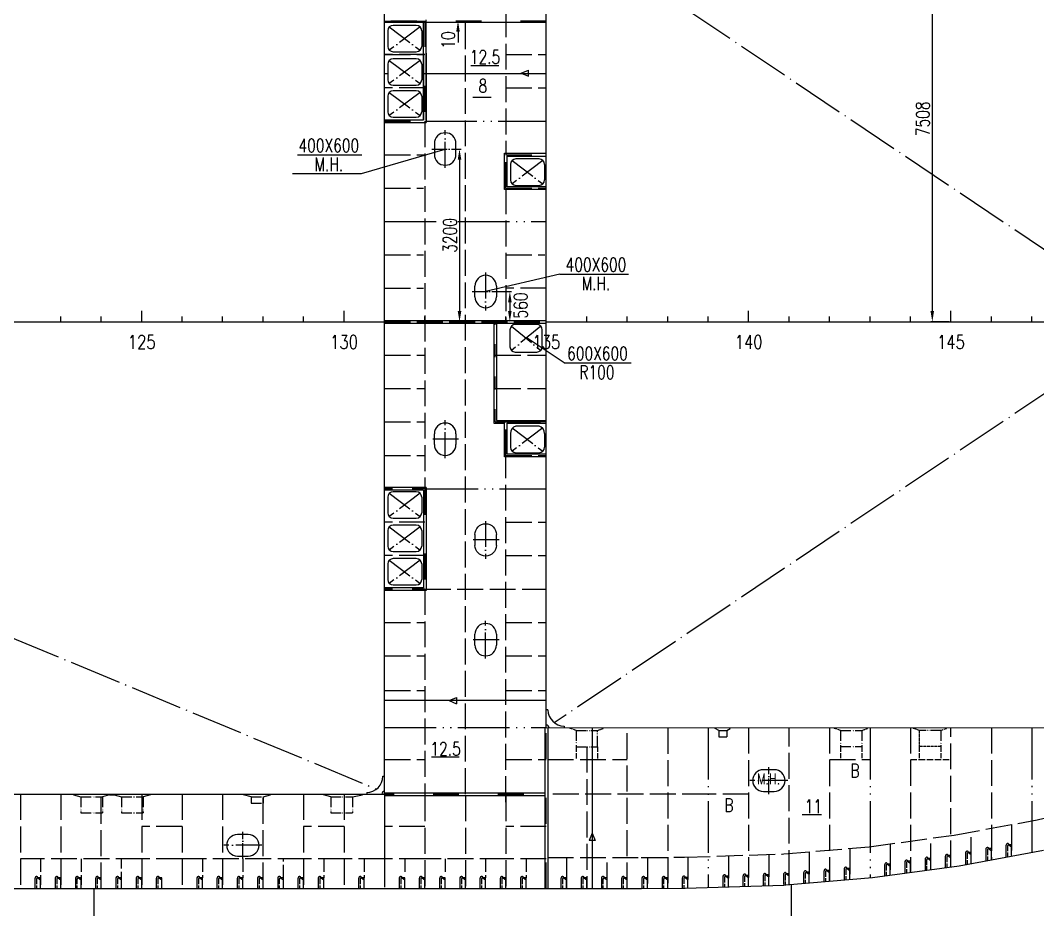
# Model space of a CAD drawing. Extents: x 415194 to 563994, y 453377 to 495577.
# Drawn here: x 514346 to 533204, y 467869 to 484344 of the extents above; entities that cross this region are included whole.
import ezdxf
from ezdxf.enums import TextEntityAlignment as Align

# ---------------------------------------------------------------- set-up
doc = ezdxf.new("R2010")
doc.units = 0
doc.header["$LTSCALE"] = 40
doc.header["$MEASUREMENT"] = 0
for name, pattern in [('ACAD_ISO02W100', [15, 12, -3]), ('ACAD_ISO03W100', [30, 12, -18]), ('ACAD_ISO04W100', [30.5, 24, -3, 0.5, -3]), ('ACAD_ISO05W100', [34, 24, -3, 0.5, -3, 0.5, -3])]:
    doc.linetypes.add(name, pattern=pattern)
doc.layers.get('0').update_dxf_attribs({"linetype": 'CONTINUOUS'})
doc.layers.get('DEFPOINTS').update_dxf_attribs({"linetype": 'CONTINUOUS'})
for name, color, linetype in [('01CONTINUOUS', 2, 'CONTINUOUS'), ('C-CEN', 4, 'ACAD_ISO04W100'), ('C-CON', 4, 'CONTINUOUS'), ('C-DAS', 4, 'ACAD_ISO02W100'), ('C-PH', 4, 'ACAD_ISO05W100'), ('FRAME', 7, 'CONTINUOUS'), ('Y-CON', 2, 'CONTINUOUS'), ('Y-DAS', 2, 'ACAD_ISO02W100'), ('Y-H', 2, 'ACAD_ISO03W100'), ('Y-PH', 2, 'ACAD_ISO05W100')]:
    doc.layers.add(name, color=color, linetype=linetype)
doc.styles.add('ROMANS', font='romans.shx', dxfattribs={"width": 0.75, "height": 250, "bigfont": 'hzdx.shx'})
doc.dimstyles.new('DM-100', dxfattribs={"dimscale": 0, "dimtxt": 250, "dimasz": 200, "dimexe": 30, "dimexo": 30, "dimgap": 50, "dimtad": 1, "dimdec": 0, "dimzin": 0, "dimdsep": 46, "dimtxsty": 'ROMANS', "dimcen": 0, "dimclrd": 1, "dimclre": 1, "dimclrt": 1, "dimadec": 0, "dimazin": 0, "dimtfac": 1, "dimtdec": 0, "dimtmove": 0, "dimatfit": 3, "dimfxl": 1, "dimtolj": 1, "dimtzin": 0, "dimarcsym": 0})

# ---------------------------------------------------------------- blocks, each defined once
blk = doc.blocks.new('*D8')
at = {"color": 1, "linetype": 'ByBlock', "transparency": 16777216}
for p, q in [((531566, 486281), (531221, 486281)), ((531251, 486081), (531251, 478960)), ((531566, 478760), (531221, 478760))]:
    blk.add_line(p, q, dxfattribs=at)
for points in [[(531217, 486081), (531284, 486081), (531251, 486281)], [(531217, 478960), (531284, 478960), (531251, 478760)]]:
    blk.add_solid(points, dxfattribs=at)
at = {"layer": 'DEFPOINTS', "color": 0, "linetype": 'ByBlock', "transparency": 16777216}
for p in [(531596, 486281), (531251, 478760), (531596, 478760)]:
    blk.add_point(p, dxfattribs=at)
at = {"color": 1, "linetype": 'ByBlock', "transparency": 16777216, "insert": (531076, 482521), "char_height": 250, "attachment_point": 5, "rotation": 90, "style": 'ROMANS'}
blk.add_mtext('\\A1;7508', dxfattribs=at)
blk = doc.blocks.new('A$C75882CA2')
at = {"layer": 'C-CON'}
for p, q in [((0, 57), (136, 114)), ((0, 57), (136, 0)), ((136, 0), (136, 114))]:
    blk.add_line(p, q, dxfattribs=at)
blk = doc.blocks.new('*D33')
at = {"color": 1, "linetype": 'ByBlock', "transparency": 16777216}
for p, q in [((522426, 481960), (522517, 481960)), ((522487, 481760), (522487, 478960)), ((522476, 478760), (522517, 478760))]:
    blk.add_line(p, q, dxfattribs=at)
for points in [[(522454, 481760), (522521, 481760), (522487, 481960)], [(522454, 478960), (522521, 478960), (522487, 478760)]]:
    blk.add_solid(points, dxfattribs=at)
at = {"layer": 'DEFPOINTS', "color": 0, "linetype": 'ByBlock', "transparency": 16777216}
for p in [(522396, 481960), (522446, 478760), (522487, 478760)]:
    blk.add_point(p, dxfattribs=at)
at = {"color": 1, "linetype": 'ByBlock', "transparency": 16777216, "insert": (522312, 480360), "char_height": 250, "attachment_point": 5, "rotation": 90, "style": 'ROMANS'}
blk.add_mtext('\\A1;3200', dxfattribs=at)
blk = doc.blocks.new('A$C63D31A94')
at = {"layer": 'C-CEN', "ltscale": 0.5}
for p, q in [((250, 700), (250, 0)), ((0, 350), (500, 350))]:
    blk.add_line(p, q, dxfattribs=at)
at = {"layer": 'C-CON'}
for p, q in [((50, 250), (50, 450)), ((450, 450), (450, 250))]:
    blk.add_line(p, q, dxfattribs=at)
for centre, start, end in [((250, 450), 0, 180), ((250, 250), 180, 0)]:
    blk.add_arc(centre, 200, start, end, dxfattribs=at)
blk = doc.blocks.new('0')
for p, q in [((-330, -30), (-330, 0)), ((-30, -330), (0, -330))]:
    blk.add_line(p, q)
blk.add_arc((-330, -330), 300, 0, 90)
blk = doc.blocks.new('A$C771200ED')
at = {"layer": 'C-CON', "linetype": 'ACAD_ISO05W100', "ltscale": 0.2}
for p, q in [((135, 350), (535, 350)), ((135, 50), (135, 350)), ((535, 50), (535, 350)), ((0, 12), (135, 50)), ((0, 12), (0, 0)), ((135, 50), (535, 50)), ((670, 12), (535, 50)), ((670, 12), (670, 0))]:
    blk.add_line(p, q, dxfattribs=at)

msp = doc.modelspace()

# ---------------------------------------------------------------- linework, layer by layer
for p, q in [((524096.4, 484306.4), (521096.4, 484306.4)), ((521821.4, 482499.4), (521821.4, 484306.4)), ((521871.4, 482499.4), (521871.4, 484356.4)), ((521156.4, 484151.4), (521156.4, 483862.4)), ((521686.4, 484251.4), (521256.4, 484251.4)), ((521786.4, 484151.4), (521786.4, 483862.4)), ((521256.4, 483762.4), (521686.4, 483762.4)), ((521871.4, 483737.4), (521871.4, 482449.4)), ((521156.4, 483532.4), (521156.4, 483243.4)), ((521686.4, 483632.4), (521256.4, 483632.4)), ((521786.4, 483532.4), (521786.4, 483243.4)), ((521821.4, 483687.4), (521821.4, 482499.4)), ((521256.4, 483143.4), (521686.4, 483143.4)), ((521686.4, 483038.4), (521256.4, 483038.4)), ((521156.4, 482938.4), (521156.4, 482649.4)), ((521786.4, 482938.4), (521786.4, 482649.4)), ((521096.4, 482499.4), (521821.4, 482499.4)), ((521096.4, 482449.4), (521871.4, 482449.4)), ((521256.4, 482549.4), (521686.4, 482549.4)), ((522021.4, 482060.4), (522021.4, 481860.4)), ((522421.4, 481860.4), (522421.4, 482060.4)), ((520675.8, 481846.8), (519485, 481846.8)), ((520668.1, 481504.3), (522221.4, 481960.4)), ((523321.4, 481211.4), (523321.4, 481880.4)), ((523321.4, 481880.4), (524096.4, 481880.4)), ((523371.4, 481261.4), (523371.4, 481830.4)), ((523371.4, 481830.4), (524096.4, 481830.4)), ((523431.4, 481675.4), (523431.4, 481386.4)), ((523961.4, 481775.4), (523531.4, 481775.4)), ((524061.4, 481675.4), (524061.4, 481386.4)), ((519393.8, 481504.3), (520668.1, 481504.3)), ((524096.4, 481261.4), (523371.4, 481261.4)), ((523531.4, 481286.4), (523961.4, 481286.4)), ((524096.4, 481211.4), (523321.4, 481211.4)), ((524345.5, 479638.8), (522971.4, 479320.4)), ((524345.5, 479638.8), (525619.8, 479638.8)), ((522771.4, 479220.4), (522771.4, 479420.4)), ((523171.4, 479420.4), (523171.4, 479220.4)), ((515096.4, 478760.4), (515096.4, 478860.4)), ((515846.4, 478760.4), (515846.4, 478860.4)), ((516596.4, 478760.4), (516596.4, 478960.4)), ((517346.4, 478760.4), (517346.4, 478860.4)), ((518096.4, 478760.4), (518096.4, 478860.4)), ((518846.4, 478760.4), (518846.4, 478860.4)), ((519596.4, 478760.4), (519596.4, 478860.4)), ((520346.4, 478760.4), (520346.4, 478960.4)), ((521096.4, 478760.4), (521096.4, 478860.4)), ((521846.4, 478760.4), (521846.4, 478860.4)), ((522596.4, 478760.4), (522596.4, 478860.4)), ((523346.4, 478760.4), (523346.4, 478860.4)), ((524096.4, 478760.4), (524096.4, 478960.4)), ((524846.4, 478760.4), (524846.4, 478860.4)), ((525596.4, 478760.4), (525596.4, 478860.4)), ((526346.4, 478760.4), (526346.4, 478860.4)), ((527096.4, 478760.4), (527096.4, 478860.4)), ((527846.4, 478760.4), (527846.4, 478960.4)), ((528596.4, 478760.4), (528596.4, 478860.4)), ((529346.4, 478760.4), (529346.4, 478860.4)), ((530096.4, 478760.4), (530096.4, 478860.4)), ((530846.4, 478760.4), (530846.4, 478860.4)), ((531596.4, 478760.4), (531596.4, 478960.4)), ((532346.4, 478760.4), (532346.4, 478860.4)), ((533096.4, 478760.4), (533096.4, 478860.4)), ((479096.4, 478760.4), (521096.4, 478760.4)), ((521096.4, 478785.4), (524096.4, 478785.4)), ((521096.4, 478735.4), (524096.4, 478735.4)), ((523121.4, 478735.4), (523121.4, 476878.4)), ((523171.4, 478735.4), (523171.4, 476928.4)), ((523421.4, 478610.4), (523421.4, 478298.4)), ((523921.4, 478710.4), (523521.4, 478710.4)), ((524021.4, 478298.4), (524021.4, 478610.4)), ((524096.4, 478760.4), (542846.4, 478760.4)), ((524429.1, 477996.5), (523721.4, 478470.9)), ((523521.4, 478198.4), (523921.4, 478198.4)), ((524429.1, 477996.5), (525668.4, 477996.5)), ((523171.4, 476928.4), (524096.4, 476928.4)), ((523321.4, 476259.4), (523321.4, 476928.4)), ((523321.4, 476928.4), (524071.4, 476928.4)), ((523121.4, 476878.4), (523321.4, 476878.4)), ((523371.4, 476309.4), (523371.4, 476878.4)), ((523371.4, 476878.4), (524096.4, 476878.4)), ((523961.4, 476823.4), (523531.4, 476823.4)), ((523431.4, 476690.4), (523431.4, 476434.4)), ((524061.4, 476690.4), (524061.4, 476434.4)), ((524096.4, 476259.4), (523321.4, 476259.4)), ((524096.4, 476309.4), (523371.4, 476309.4)), ((523531.4, 476334.4), (523961.4, 476334.4)), ((521871.4, 475691.1), (521096.4, 475691.1)), ((521821.4, 475641.1), (521096.4, 475641.1)), ((521686.4, 475611.1), (521256.4, 475611.1)), ((521821.4, 475641.1), (521821.4, 473833.4)), ((521871.4, 475691.1), (521871.4, 473783.4)), ((521156.4, 475511.1), (521156.4, 475221.4)), ((521786.4, 475511.1), (521786.4, 475221.4)), ((521256.4, 475121.4), (521686.4, 475121.4)), ((521156.4, 474891.4), (521156.4, 474602.4)), ((521686.4, 474991.4), (521256.4, 474991.4)), ((521786.4, 474891.4), (521786.4, 474602.4)), ((521256.4, 474502.4), (521686.4, 474502.4)), ((521156.4, 474272.4), (521156.4, 473983.4)), ((521686.4, 474372.4), (521256.4, 474372.4)), ((521786.4, 474272.4), (521786.4, 473983.4)), ((521821.4, 473833.4), (521096.4, 473833.4)), ((521871.4, 473783.4), (521096.4, 473783.4)), ((521256.4, 473883.4), (521686.4, 473883.4)), ((524071.4, 471240.4), (524071.4, 468260.4)), ((524121.4, 471237.4), (524121.4, 468260.4)), ((528321.4, 470460.4), (528121.4, 470460.4)), ((521096.4, 470035.4), (524071.4, 470035.4)), ((521096.4, 469985.4), (524071.4, 469985.4)), ((528121.4, 470060.4), (528321.4, 470060.4)), ((518571.4, 469260.4), (518371.4, 469260.4)), ((532616.4, 469052.5), (532616.4, 468842.1)), ((518371.4, 468860.4), (518571.4, 468860.4)), ((531116.4, 468798.4), (531116.4, 468595.3)), ((531491.4, 468850.7), (531491.4, 468646.3)), ((531866.4, 468912.4), (531866.4, 468703.2)), ((532241.4, 468982.4), (532241.4, 468772.6)), ((529616.4, 468614.3), (529616.4, 468418.5)), ((530366.4, 468693.8), (530366.4, 468493.3)), ((530741.4, 468746.1), (530741.4, 468544.3)), ((514616.4, 468442.3), (514616.4, 468260.4)), ((514991.4, 468442.3), (514991.4, 468260.4)), ((515369.5, 468459.5), (515366.4, 468260.4)), ((515741.4, 468442.3), (515741.4, 468260.4)), ((516116.4, 468442.3), (516116.4, 468260.4)), ((516491.4, 468442.3), (516491.4, 468260.4)), ((516866.4, 468442.3), (516866.4, 468260.4)), ((517616.4, 468442.3), (517616.4, 468260.4)), ((517991.4, 468442.3), (517991.4, 468260.4)), ((518366.4, 468442.3), (518366.4, 468260.4)), ((518741.4, 468442.3), (518741.4, 468260.4)), ((519116.4, 468442.3), (519116.4, 468260.4)), ((519491.4, 468442.3), (519491.4, 468260.4)), ((519866.4, 468442.3), (519866.4, 468260.4)), ((520616.4, 468442.3), (520616.4, 468260.4)), ((521366.4, 468442.3), (521366.4, 468260.4)), ((521741.4, 468442.3), (521741.4, 468260.4)), ((522116.4, 468442.3), (522116.4, 468260.4)), ((522491.4, 468442.3), (522491.4, 468260.4)), ((522866.4, 468442.3), (522866.4, 468260.4)), ((523241.4, 468442.3), (523241.4, 468260.4)), ((523616.4, 468442.3), (523616.4, 468260.4)), ((524366.4, 468442.3), (524366.4, 468260.4)), ((524741.4, 468442.3), (524741.4, 468260.4)), ((525116.4, 468442.3), (525116.4, 468260.4)), ((525491.4, 468442.3), (525491.4, 468260.4)), ((525866.4, 468442.3), (525866.4, 468260.4)), ((526241.4, 468442.3), (526241.4, 468260.4)), ((526616.4, 468447.7), (526616.4, 468265.8)), ((527366.4, 468472.8), (527366.4, 468290.9)), ((527741.4, 468485.3), (527741.4, 468303.4)), ((528116.4, 468497.9), (528116.4, 468316)), ((528491.4, 468514.5), (528491.4, 468332.5)), ((528866.4, 468546.1), (528866.4, 468355.3)), ((529241.4, 468577.7), (529241.4, 468386.9)), ((515706.1, 468260.4), (515706.1, 465311.4)), ((528636.2, 468335.9), (528636.2, 465311.4))]:
    msp.add_line(p, q)
at = {"color": 1, "linetype": 'ByBlock'}
for p, q in [((522459.1, 484131.4), (522459.1, 483931.4)), ((523176.4, 479320.4), (523450, 479320.4)), ((523420, 479120.4), (523420, 478960.4))]:
    msp.add_line(p, q, dxfattribs=at)
at = {"color": 1}
for p, q in [((521096.4, 483358.3), (521156.4, 483358.3)), ((521786.4, 483358.3), (524096.4, 483358.3)), ((524096.4, 471740.4), (521096.4, 471740.4)), ((524945.6, 471237.7), (524946.4, 468260.4))]:
    msp.add_line(p, q, dxfattribs=at)
at = {"ltscale": 0.5}
msp.add_line((530903.5, 471227.7), (530903.5, 471239.6), dxfattribs=at)
at = {"color": 0}
msp.add_line((516001.4, 469998.4), (516086.1, 469998.4), dxfattribs=at)
for centre, radius, start, end in [((521256.4, 484151.4), 100, 90, 180), ((521686.4, 484151.4), 100, 0, 90), ((521256.4, 483862.4), 100, 180, 270), ((521686.4, 483862.4), 100, 270, 360), ((521256.4, 483532.4), 100, 90, 180), ((521686.4, 483532.4), 100, 0, 90), ((521256.4, 483243.4), 100, 180, 270), ((521686.4, 483243.4), 100, 270, 360), ((521256.4, 482938.4), 100, 90, 180), ((521686.4, 482938.4), 100, 0, 90), ((521256.4, 482649.4), 100, 180, 270), ((521686.4, 482649.4), 100, 270, 360), ((522221.4, 482060.4), 200, 360, 180), ((522221.4, 481860.4), 200, 180, 360), ((523531.4, 481675.4), 100, 90, 180), ((523961.4, 481675.4), 100, 0, 90), ((523531.4, 481386.4), 100, 180, 270), ((523961.4, 481386.4), 100, 270, 360), ((522971.4, 479420.4), 200, 0, 180), ((522971.4, 479220.4), 200, 180, 0), ((523521.4, 478610.4), 100, 90, 180), ((523921.4, 478610.4), 100, 0, 90), ((523521.4, 478298.4), 100, 180, 270), ((523921.4, 478298.4), 100, 270, 0), ((523564.2, 476694.6), 132.8, 104.27355, 181.84893), ((523928.7, 476694.6), 132.8, 358.15107, 75.72645), ((523531.4, 476434.4), 100, 180, 270), ((523961.4, 476434.4), 100, 270, 360), ((521256.4, 475511.1), 100, 90, 180), ((521686.4, 475511.1), 100, 0, 90), ((521256.4, 475221.4), 100, 180, 270), ((521686.4, 475221.4), 100, 270, 360), ((521256.4, 474891.4), 100, 90, 180), ((521686.4, 474891.4), 100, 0, 90), ((521256.4, 474602.4), 100, 180, 270), ((521686.4, 474602.4), 100, 270, 360), ((521256.4, 474272.4), 100, 90, 180), ((521686.4, 474272.4), 100, 0, 90), ((521256.4, 473983.4), 100, 180, 270), ((521686.4, 473983.4), 100, 270, 360), ((524096.4, 471237.4), 50, 0.01869, 90), ((528121.4, 470260.4), 200, 90, 270), ((528321.4, 470260.4), 200, 270, 90), ((521096.4, 470010.4), 50, 90, 180), ((518371.4, 469060.4), 200, 90, 270), ((518571.4, 469060.4), 200, 270, 90), ((532291.4, 468982.4), 50, 139.69951, 180), ((532272.3, 468998.6), 25, 4.37837, 139.69951), ((532296.4, 468975.5), 25, 90, 180), ((532666.4, 469052.5), 50, 139.69951, 180), ((532647.3, 469068.7), 25, 4.37837, 139.69951), ((532671.4, 469045.6), 25, 90, 180), ((531166.4, 468798.4), 50, 139.69951, 180), ((531147.3, 468814.6), 25, 4.37837, 139.69951), ((531171.4, 468791.5), 25, 90, 180), ((531541.4, 468850.7), 50, 139.69951, 180), ((531522.3, 468866.9), 25, 4.37837, 139.69951), ((531546.4, 468843.8), 25, 90, 180), ((531916.4, 468912.4), 50, 139.69951, 180), ((531897.3, 468928.5), 25, 4.37837, 139.69951), ((531921.4, 468905.4), 25, 90, 180), ((529291.4, 468577.7), 50, 139.69951, 180), ((529272.3, 468593.9), 25, 4.37837, 139.69951), ((529666.4, 468614.3), 50, 139.69951, 180), ((529647.3, 468630.5), 25, 4.37837, 139.69951), ((529671.4, 468607.4), 25, 90, 180), ((530416.4, 468693.8), 50, 139.69951, 180), ((530397.3, 468710), 25, 4.37837, 139.69951), ((530421.4, 468686.9), 25, 90, 180), ((530791.4, 468746.1), 50, 139.69951, 180), ((530772.3, 468762.3), 25, 4.37837, 139.69951), ((530796.4, 468739.2), 25, 90, 180), ((514666.4, 468442.3), 50, 139.69951, 180), ((514647.3, 468458.4), 25, 4.37837, 139.69951), ((514671.4, 468435.4), 25, 90, 180), ((515041.4, 468442.3), 50, 139.69951, 180), ((515022.3, 468458.4), 25, 4.37837, 139.69951), ((515046.4, 468435.4), 25, 90, 180), ((515416.4, 468442.3), 50, 139.69951, 180), ((515397.3, 468458.4), 25, 4.37837, 139.69951), ((515421.4, 468435.4), 25, 90, 180), ((515791.4, 468442.3), 50, 139.69951, 180), ((515772.3, 468458.4), 25, 4.37837, 139.69951), ((515796.4, 468435.4), 25, 90, 180), ((516166.4, 468442.3), 50, 139.69951, 180), ((516147.3, 468458.4), 25, 4.37837, 139.69951), ((516171.4, 468435.4), 25, 90, 180), ((516541.4, 468442.3), 50, 139.69951, 180), ((516522.3, 468458.4), 25, 4.37837, 139.69951), ((516546.4, 468435.4), 25, 90, 180), ((516916.4, 468442.3), 50, 139.69951, 180), ((516897.3, 468458.4), 25, 4.37837, 139.69951), ((516921.4, 468435.4), 25, 90, 180), ((517666.4, 468442.3), 50, 139.69951, 180), ((517647.3, 468458.4), 25, 4.37837, 139.69951), ((517671.4, 468435.4), 25, 90, 180), ((518041.4, 468442.3), 50, 139.69951, 180), ((518022.3, 468458.4), 25, 4.37837, 139.69951), ((518046.4, 468435.4), 25, 90, 180), ((518416.4, 468442.3), 50, 139.69951, 180), ((518397.3, 468458.4), 25, 4.37837, 139.69951), ((518421.4, 468435.4), 25, 90, 180), ((518791.4, 468442.3), 50, 139.69951, 180), ((518772.3, 468458.4), 25, 4.37837, 139.69951), ((518796.4, 468435.4), 25, 90, 180), ((519166.4, 468442.3), 50, 139.69951, 180), ((519147.3, 468458.4), 25, 4.37837, 139.69951), ((519171.4, 468435.4), 25, 90, 180), ((519541.4, 468442.3), 50, 139.69951, 180), ((519522.3, 468458.4), 25, 4.37837, 139.69951), ((519546.4, 468435.4), 25, 90, 180), ((519916.4, 468442.3), 50, 139.69951, 180), ((519897.3, 468458.4), 25, 4.37837, 139.69951), ((519921.4, 468435.4), 25, 90, 180), ((520666.4, 468442.3), 50, 139.69951, 180), ((520647.3, 468458.4), 25, 4.37837, 139.69951), ((520671.4, 468435.4), 25, 90, 180), ((521416.4, 468442.3), 50, 139.69951, 180), ((521397.3, 468458.4), 25, 4.37837, 139.69951), ((521421.4, 468435.4), 25, 90, 180), ((521791.4, 468442.3), 50, 139.69951, 180), ((521772.3, 468458.4), 25, 4.37837, 139.69951), ((521796.4, 468435.4), 25, 90, 180), ((522166.4, 468442.3), 50, 139.69951, 180), ((522147.3, 468458.4), 25, 4.37837, 139.69951), ((522171.4, 468435.4), 25, 90, 180), ((522541.4, 468442.3), 50, 139.69951, 180), ((522522.3, 468458.4), 25, 4.37837, 139.69951), ((522546.4, 468435.4), 25, 90, 180), ((522916.4, 468442.3), 50, 139.69951, 180), ((522897.3, 468458.4), 25, 4.37837, 139.69951), ((522921.4, 468435.4), 25, 90, 180), ((523291.4, 468442.3), 50, 139.69951, 180), ((523272.3, 468458.4), 25, 4.37837, 139.69951), ((523296.4, 468435.4), 25, 90, 180), ((523666.4, 468442.3), 50, 139.69951, 180), ((523647.3, 468458.4), 25, 4.37837, 139.69951), ((523671.4, 468435.4), 25, 90, 180), ((524416.4, 468442.3), 50, 139.69951, 180), ((524397.3, 468458.4), 25, 4.37837, 139.69951), ((524421.4, 468435.4), 25, 90, 180), ((524791.4, 468442.3), 50, 139.69951, 180), ((524772.3, 468458.4), 25, 4.37837, 139.69951), ((524796.4, 468435.4), 25, 90, 180), ((525166.4, 468442.3), 50, 139.69951, 180), ((525147.3, 468458.4), 25, 4.37837, 139.69951), ((525171.4, 468435.4), 25, 90, 180), ((525541.4, 468442.3), 50, 139.69951, 180), ((525522.3, 468458.4), 25, 4.37837, 139.69951), ((525546.4, 468435.4), 25, 90, 180), ((525916.4, 468442.3), 50, 139.69951, 180), ((525897.3, 468458.4), 25, 4.37837, 139.69951), ((525921.4, 468435.4), 25, 90, 180), ((526291.4, 468442.3), 50, 139.69951, 180), ((526272.3, 468458.4), 25, 4.37837, 139.69951), ((526296.4, 468435.4), 25, 90, 180), ((526666.4, 468447.7), 50, 139.69951, 180), ((526647.3, 468463.9), 25, 4.37837, 139.69951), ((526671.4, 468440.8), 25, 90, 180), ((527416.4, 468472.8), 50, 139.69951, 180), ((527397.3, 468489), 25, 4.37837, 139.69951), ((527421.4, 468465.9), 25, 90, 180), ((527791.4, 468485.3), 50, 139.69951, 180), ((527772.3, 468501.5), 25, 4.37837, 139.69951), ((527796.4, 468478.4), 25, 90, 180), ((528166.4, 468497.9), 50, 139.69951, 180), ((528147.3, 468514), 25, 4.37837, 139.69951), ((528171.4, 468491), 25, 90, 180), ((528541.4, 468514.5), 50, 139.69951, 180), ((528522.3, 468530.6), 25, 4.37837, 139.69951), ((528546.4, 468507.5), 25, 90, 180), ((528916.4, 468546.1), 50, 139.69951, 180), ((528897.3, 468562.2), 25, 4.37837, 139.69951), ((528921.4, 468539.2), 25, 90, 180), ((529296.4, 468570.8), 25, 90, 180)]:
    msp.add_arc(centre, radius, start, end)
at = {"color": 1, "linetype": 'ByBlock'}
for points in [[(522425.8, 484131.4), (522492.5, 484131.4), (522459.1, 484331.4)], [(523386.7, 479120.4), (523453.3, 479120.4), (523420, 479320.4)], [(523386.7, 478960.4), (523453.3, 478960.4), (523420, 478760.4)]]:
    msp.add_solid(points, dxfattribs=at)
at = {"layer": '01CONTINUOUS'}
for p, q in [((524096.4, 471237.4), (524096.4, 486283.3)), ((522221.4, 481790.4), (522221.4, 481790.4)), ((521846.4, 475666.1), (521846.4, 475666.1)), ((524096.4, 471237.4), (536846.4, 471241.6))]:
    msp.add_line(p, q, dxfattribs=at)
at = {"layer": '01CONTINUOUS', "color": 1}
msp.add_line((524096.4, 476903.4), (523346.4, 476903.4), dxfattribs=at)
at = {"layer": 'C-CEN'}
for p, q in [((479234.3, 487422.5), (520948.9, 470102.2)), ((542700.6, 473813.6), (524242.1, 486190)), ((542700.6, 483707.2), (524244.2, 471332.1))]:
    msp.add_line(p, q, dxfattribs=at)
at = {"layer": 'C-CEN', "ltscale": 0.5}
for p, q in [((521185.7, 484222.1), (521757.1, 483791.6)), ((521757.1, 484222.1), (521185.7, 483791.6)), ((521757.1, 483603.1), (521185.7, 483172.6)), ((521185.7, 483603.1), (521757.1, 483172.6)), ((521757.1, 483009.1), (521185.7, 482578.6)), ((521185.7, 483009.1), (521757.1, 482578.6)), ((522221.4, 481610.4), (522221.4, 482310.4)), ((524032.1, 481746.1), (523460.7, 481315.6)), ((523460.7, 481746.1), (524032.1, 481315.6)), ((522971.4, 479670.4), (522971.4, 478970.4)), ((523450.7, 478681.1), (523992.1, 478227.6)), ((523992.1, 478681.1), (523450.7, 478227.6)), ((523460.7, 476794.1), (524032.1, 476363.6)), ((524032.1, 476794.1), (523460.7, 476363.6)), ((521185.7, 475581.8), (521757.1, 475150.6)), ((521757.1, 475581.8), (521185.7, 475150.6)), ((521185.7, 474962.1), (521757.1, 474531.6)), ((521757.1, 474962.1), (521185.7, 474531.6)), ((521185.7, 474343.1), (521757.1, 473912.6)), ((521757.1, 474343.1), (521185.7, 473912.6)), ((528571.4, 470260.4), (527871.4, 470260.4)), ((518821.4, 469060.4), (518121.4, 469060.4))]:
    msp.add_line(p, q, dxfattribs=at)
at = {"layer": 'C-CEN', "ltscale": 0.3}
for p, q in [((521971.4, 481960.4), (522471.4, 481960.4)), ((522721.4, 479320.4), (523221.4, 479320.4)), ((528221.4, 470010.4), (528221.4, 470510.4)), ((518471.4, 468810.4), (518471.4, 469310.4))]:
    msp.add_line(p, q, dxfattribs=at)
at = {"layer": 'C-CON'}
for p, q in [((522697.3, 483510.1), (523217.7, 483510.1)), ((522732.5, 482921), (523071.9, 482921)), ((521970.4, 470696.8), (522480.5, 470696.8))]:
    msp.add_line(p, q, dxfattribs=at)
at = {"layer": 'C-CON', "linetype": 'ACAD_ISO05W100', "ltscale": 0.05}
for p, q in [((524539.6, 471225.5), (524539.6, 471237.5)), ((524646.5, 471187.6), (524539.6, 471225.5)), ((525046.5, 471187.7), (525149.6, 471225.7)), ((525149.6, 471225.7), (525149.6, 471237.7)), ((529439.6, 471227.3), (529439.6, 471239.3)), ((529546.5, 471189.3), (529439.6, 471227.3)), ((529946.5, 471189.4), (530049.7, 471227.4)), ((530049.7, 471227.4), (530049.6, 471239.4)), ((531006.7, 471189.7), (530903.5, 471227.7)), ((531006.7, 471189.7), (531006.6, 470889.7)), ((531406.7, 471189.5), (531513.5, 471227.5)), ((531513.5, 471227.5), (531513.5, 471239.5)), ((531406.6, 470889.5), (531006.6, 470889.7))]:
    msp.add_line(p, q, dxfattribs=at)
at = {"layer": 'C-CON', "linetype": 'ACAD_ISO05W100', "ltscale": 0.2}
for p, q in [((524646.5, 471187.6), (525046.6, 471187.7)), ((524646.5, 471187.6), (524646.6, 470887.6)), ((525046.6, 470887.7), (525046.5, 471187.7)), ((527225, 471226.4), (527225, 471238.4)), ((527291.8, 471188.5), (527225, 471226.4)), ((527291.8, 471188.5), (527441.8, 471188.5)), ((527291.8, 471188.5), (527291.9, 471068.5)), ((527291.9, 471068.5), (527441.9, 471068.5)), ((527441.8, 471188.5), (527505, 471226.5)), ((527441.8, 471188.5), (527441.9, 471068.5)), ((527505, 471226.5), (527505, 471238.5)), ((529546.5, 471189.3), (529546.6, 470889.3)), ((529546.6, 471189.3), (529946.5, 471189.4)), ((529946.5, 471189.4), (529946.6, 470889.4)), ((531406.7, 471189.5), (531006.6, 471189.7)), ((531406.7, 471189.5), (531406.6, 470889.5)), ((524646.6, 470887.6), (525046.6, 470887.7)), ((529546.6, 470889.3), (529946.6, 470889.4)), ((518485.6, 469998.4), (518485.6, 470010.4)), ((518625.6, 469960.4), (518485.6, 469998.4)), ((518625.6, 469960.4), (518625.6, 469840.4)), ((518625.6, 469960.4), (518845.6, 469960.4)), ((518845.6, 469960.4), (518985.6, 469998.4)), ((518845.6, 469960.4), (518845.6, 469840.4)), ((518985.6, 469998.4), (518985.6, 470010.4)), ((519966.4, 469998.4), (519966.4, 470010.4)), ((520101.4, 469960.4), (519966.4, 469998.4)), ((520101.4, 469960.4), (520501.4, 469960.4)), ((520101.4, 469960.4), (520101.4, 469660.4)), ((520501.4, 469960.4), (520691.4, 469998.4)), ((520501.4, 469960.4), (520501.4, 469660.4)), ((520691.4, 469998.4), (520691.4, 470010.4)), ((518625.6, 469840.4), (518845.6, 469840.4)), ((520101.4, 469660.4), (520501.4, 469660.4))]:
    msp.add_line(p, q, dxfattribs=at)
at = {"layer": 'C-DAS'}
for p, q in [((523346.4, 487510.4), (523346.4, 481855.4)), ((522596.4, 470010.4), (522596.4, 484306.4)), ((521846.4, 482474.4), (521846.4, 475666.1)), ((523346.4, 481236.4), (523346.4, 478760.4)), ((523346.4, 469860.4), (523346.4, 476284.4)), ((521846.4, 473808.4), (521846.4, 469860.4)), ((525596.4, 468260.4), (525596.4, 471237.9)), ((526346.4, 471238.1), (526346.4, 468260.4)), ((527846.4, 471238.6), (527846.4, 468463.4)), ((528596.4, 468492.5), (528596.4, 471238.9)), ((529346.4, 471239.1), (529346.4, 468395.8)), ((530846.4, 471239.6), (530846.4, 468564.2)), ((531596.4, 468668.8), (531596.4, 471239.9)), ((532346.4, 471240.1), (532346.4, 468800.5)), ((524846.4, 470887.6), (524846.4, 468260.4)), ((524121.6, 470650.4), (525596.6, 470650.4)), ((515096.4, 470010.4), (515096.4, 468260.4)), ((515846.4, 468260.4), (515846.4, 470010.4)), ((516596.4, 470010.4), (516596.4, 468260.4)), ((518096.4, 470010.4), (518096.4, 468260.4)), ((518846.4, 468260.4), (518846.4, 470010.4)), ((519596.4, 470010.4), (519596.4, 468260.4)), ((521846.4, 469985.4), (521846.4, 468260.4)), ((522596.4, 469985.4), (522596.4, 468260.4)), ((523346.4, 469985.4), (523346.4, 468260.4)), ((532721.4, 469446.3), (532721.4, 468870.6)), ((531221.4, 468616.5), (531221.4, 469189.9)), ((531971.4, 468730.4), (531971.4, 469307.4)), ((529721.4, 469004.4), (529721.4, 468432.4)), ((530471.4, 469087.9), (530471.4, 468511.9)), ((516596.4, 468810.4), (514346.4, 468810.4)), ((519596.4, 468810.4), (517346.4, 468810.4)), ((521096.4, 468810.4), (520346.4, 468810.4)), ((523346.4, 468810.4), (521846.4, 468810.4)), ((524471.4, 468835.4), (524471.4, 468260.4)), ((525221.4, 468260.4), (525221.4, 468835.4)), ((525971.4, 468835.9), (525971.4, 468260.4)), ((526721.4, 468841.1), (526721.4, 468425.8)), ((527471.4, 468866.2), (527471.4, 468450.9)), ((528221.4, 468891.3), (528221.4, 468476)), ((528971.4, 468941.2), (528971.4, 468524.2)), ((521846.4, 468740.4), (521846.4, 468310.4))]:
    msp.add_line(p, q, dxfattribs=at)
at = {"layer": 'C-DAS', "ltscale": 0.25}
msp.add_line((530846.6, 470650.4), (531596.6, 470650.4), dxfattribs=at)
at = {"layer": 'C-DAS', "ltscale": 0.2}
for p, q in [((532646.4, 469045.6), (532646.4, 468847.6)), ((531521.4, 468843.8), (531521.4, 468650.4)), ((531896.4, 468905.4), (531896.4, 468708.7)), ((532271.4, 468975.5), (532271.4, 468778.2)), ((530396.4, 468686.9), (530396.4, 468497.4)), ((530771.4, 468739.2), (530771.4, 468548.4)), ((531146.4, 468791.5), (531146.4, 468599.4)), ((514646.4, 468435.4), (514646.4, 468260.4)), ((515021.4, 468435.4), (515021.4, 468260.4)), ((515396.4, 468435.4), (515396.4, 468260.4)), ((515771.4, 468435.4), (515771.4, 468260.4)), ((516146.4, 468435.4), (516146.4, 468260.4)), ((516521.4, 468435.4), (516521.4, 468260.4)), ((516896.4, 468435.4), (516896.4, 468260.4)), ((517646.4, 468435.4), (517646.4, 468260.4)), ((518021.4, 468435.4), (518021.4, 468260.4)), ((518396.4, 468435.4), (518396.4, 468260.4)), ((518771.4, 468435.4), (518771.4, 468260.4)), ((519146.4, 468435.4), (519146.4, 468260.4)), ((519521.4, 468435.4), (519521.4, 468260.4)), ((519896.4, 468435.4), (519896.4, 468260.4)), ((520646.4, 468435.4), (520646.4, 468260.4)), ((521396.4, 468435.4), (521396.4, 468260.4)), ((521771.4, 468435.4), (521771.4, 468260.4)), ((522146.4, 468435.4), (522146.4, 468260.4)), ((522521.4, 468435.4), (522521.4, 468260.4)), ((522896.4, 468435.4), (522896.4, 468260.4)), ((523271.4, 468435.4), (523271.4, 468260.4)), ((523646.4, 468435.4), (523646.4, 468260.4)), ((524396.4, 468435.4), (524396.4, 468260.4)), ((524771.4, 468435.4), (524771.4, 468260.4)), ((525146.4, 468435.4), (525146.4, 468260.4)), ((525521.4, 468435.4), (525521.4, 468260.4)), ((525896.4, 468435.4), (525896.4, 468260.4)), ((526271.4, 468435.4), (526271.4, 468260.4)), ((526646.4, 468440.8), (526646.4, 468265.8)), ((527396.4, 468465.9), (527396.4, 468290.9)), ((527771.4, 468478.4), (527771.4, 468303.4)), ((528146.4, 468491), (528146.4, 468316)), ((528521.4, 468507.5), (528521.4, 468332.5)), ((528896.4, 468539.2), (528896.4, 468357.8)), ((529271.4, 468570.8), (529271.4, 468389.4)), ((529646.4, 468607.4), (529646.4, 468421.1))]:
    msp.add_line(p, q, dxfattribs=at)
at = {"layer": 'C-DAS'}
msp.add_lwpolyline([(524121.4, 468835.4), (525857.1, 468835.4), (526656.5, 468838.9), (528469.7, 468899.6), (528497.2, 468901.2), (530080.5, 469034.7), (531655.3, 469248.9), (533193.8, 469533.8), (534854.4, 469920.2), (536387.4, 470345.2), (538056.3, 470889), (538346.4, 470997.8)], dxfattribs=at)
at = {"layer": 'C-PH'}
msp.add_line((529196.4, 469623.6), (528837.6, 469623.6), dxfattribs=at)
at = {"layer": 'DEFPOINTS', "color": 0, "linetype": 'ByBlock'}
msp.add_point((523146.4, 479320.4), dxfattribs=at)
at = {"layer": 'Y-CON'}
for p, q in [((521096.4, 470010.4), (521096.4, 487510.4)), ((449096.4, 470010.4), (521096.4, 470010.4)), ((531746.4, 468681), (533311.4, 468970.8)), ((530143.4, 468463), (531746.4, 468681)), ((528538.4, 468327.7), (530143.4, 468463)), ((513496.4, 468260.4), (515496.4, 468260.4)), ((515496.4, 468260.4), (518746.4, 468260.4)), ((518746.4, 468260.4), (520629.5, 468260.4)), ((520629.5, 468260.4), (521996.4, 468260.4)), ((521996.4, 468260.4), (525858.4, 468260.4)), ((525858.4, 468260.4), (526667.4, 468264)), ((526667.4, 468264), (528496.4, 468325.2)), ((528496.4, 468325.2), (528538.4, 468327.7))]:
    msp.add_line(p, q, dxfattribs=at)
for points in [[(532346.4, 468800.5), (532346.4, 469000.5), (532296.4, 469000.5), (532346.4, 468960.5)], [(532721.4, 468870.6), (532721.4, 469070.6), (532671.4, 469070.6), (532721.4, 469030.6)], [(531221.4, 468616.5), (531221.4, 468816.5), (531171.4, 468816.5), (531221.4, 468776.5)], [(531596.4, 468668.8), (531596.4, 468868.8), (531546.4, 468868.8), (531596.4, 468828.8)], [(531971.4, 468730.4), (531971.4, 468930.4), (531921.4, 468930.4), (531971.4, 468890.4)], [(529721.4, 468432.4), (529721.4, 468632.4), (529671.4, 468632.4), (529721.4, 468592.4)], [(530471.4, 468511.9), (530471.4, 468711.9), (530421.4, 468711.9), (530471.4, 468671.9)], [(530846.4, 468564.2), (530846.4, 468764.2), (530796.4, 468764.2), (530846.4, 468724.2)], [(514721.4, 468260.4), (514721.4, 468460.4), (514671.4, 468460.4), (514721.4, 468420.4)], [(515096.4, 468260.4), (515096.4, 468460.4), (515046.4, 468460.4), (515096.4, 468420.4)], [(515471.4, 468260.4), (515471.4, 468460.4), (515421.4, 468460.4), (515471.4, 468420.4)], [(515846.4, 468260.4), (515846.4, 468460.4), (515796.4, 468460.4), (515846.4, 468420.4)], [(516221.4, 468260.4), (516221.4, 468460.4), (516171.4, 468460.4), (516221.4, 468420.4)], [(516596.4, 468260.4), (516596.4, 468460.4), (516546.4, 468460.4), (516596.4, 468420.4)], [(516971.4, 468260.4), (516971.4, 468460.4), (516921.4, 468460.4), (516971.4, 468420.4)], [(517721.4, 468260.4), (517721.4, 468460.4), (517671.4, 468460.4), (517721.4, 468420.4)], [(518096.4, 468260.4), (518096.4, 468460.4), (518046.4, 468460.4), (518096.4, 468420.4)], [(518471.4, 468260.4), (518471.4, 468460.4), (518421.4, 468460.4), (518471.4, 468420.4)], [(518846.4, 468260.4), (518846.4, 468460.4), (518796.4, 468460.4), (518846.4, 468420.4)], [(519221.4, 468260.4), (519221.4, 468460.4), (519171.4, 468460.4), (519221.4, 468420.4)], [(519596.4, 468260.4), (519596.4, 468460.4), (519546.4, 468460.4), (519596.4, 468420.4)], [(519971.4, 468260.4), (519971.4, 468460.4), (519921.4, 468460.4), (519971.4, 468420.4)], [(520721.4, 468260.4), (520721.4, 468460.4), (520671.4, 468460.4), (520721.4, 468420.4)], [(521471.4, 468260.4), (521471.4, 468460.4), (521421.4, 468460.4), (521471.4, 468420.4)], [(521846.4, 468260.4), (521846.4, 468460.4), (521796.4, 468460.4), (521846.4, 468420.4)], [(522221.4, 468260.4), (522221.4, 468460.4), (522171.4, 468460.4), (522221.4, 468420.4)], [(522596.4, 468260.4), (522596.4, 468460.4), (522546.4, 468460.4), (522596.4, 468420.4)], [(522971.4, 468260.4), (522971.4, 468460.4), (522921.4, 468460.4), (522971.4, 468420.4)], [(523346.4, 468260.4), (523346.4, 468460.4), (523296.4, 468460.4), (523346.4, 468420.4)], [(523721.4, 468260.4), (523721.4, 468460.4), (523671.4, 468460.4), (523721.4, 468420.4)], [(524471.4, 468260.4), (524471.4, 468460.4), (524421.4, 468460.4), (524471.4, 468420.4)], [(524846.4, 468260.4), (524846.4, 468460.4), (524796.4, 468460.4), (524846.4, 468420.4)], [(525221.4, 468260.4), (525221.4, 468460.4), (525171.4, 468460.4), (525221.4, 468420.4)], [(525596.4, 468260.4), (525596.4, 468460.4), (525546.4, 468460.4), (525596.4, 468420.4)], [(525971.4, 468260.4), (525971.4, 468460.4), (525921.4, 468460.4), (525971.4, 468420.4)], [(526346.4, 468260.4), (526346.4, 468460.4), (526296.4, 468460.4), (526346.4, 468420.4)], [(526721.4, 468265.8), (526721.4, 468465.8), (526671.4, 468465.8), (526721.4, 468425.8)], [(527471.4, 468290.9), (527471.4, 468490.9), (527421.4, 468490.9), (527471.4, 468450.9)], [(527846.4, 468303.4), (527846.4, 468503.4), (527796.4, 468503.4), (527846.4, 468463.4)], [(528221.4, 468316), (528221.4, 468516), (528171.4, 468516), (528221.4, 468476)], [(528596.4, 468332.5), (528596.4, 468532.5), (528546.4, 468532.5), (528596.4, 468492.5)], [(528971.4, 468364.2), (528971.4, 468564.2), (528921.4, 468564.2), (528971.4, 468524.2)], [(529346.4, 468395.8), (529346.4, 468595.8), (529296.4, 468595.8), (529346.4, 468555.8)]]:
    msp.add_lwpolyline(points, dxfattribs=at)
at = {"layer": 'Y-DAS'}
for p, q in [((521096.4, 484331.4), (521846.4, 484331.4)), ((521096.4, 483712.4), (521846.4, 483712.4)), ((521846.4, 483712.4), (521096.4, 483712.4)), ((523346.4, 483712.4), (524096.4, 483712.4)), ((521846.4, 483093.4), (521096.4, 483093.4)), ((523346.4, 483093.4), (524096.4, 483093.4)), ((521096.4, 481855.4), (521846.4, 481855.4)), ((521096.4, 481236.4), (521821.4, 481236.4)), ((523346.4, 481236.4), (524096.4, 481236.4)), ((521096.4, 479998.4), (521821.4, 479998.4)), ((523346.4, 479998.4), (524071.4, 479998.4)), ((521096.4, 479379.4), (521821.4, 479379.4)), ((524096.4, 479379.4), (523346.4, 479379.4)), ((521096.4, 478760.4), (524096.4, 478760.4)), ((521096.4, 478141.4), (521846.4, 478141.4)), ((523146.4, 478141.4), (524096.4, 478141.4)), ((521096.4, 477522.4), (521846.4, 477522.4)), ((523146.4, 477522.4), (524096.4, 477522.4)), ((521096.4, 476903.4), (521846.4, 476903.4)), ((521096.4, 476284.4), (521846.4, 476284.4)), ((523346.4, 476284.4), (524096.4, 476284.4)), ((521846.4, 475046.4), (521096.4, 475046.4)), ((523346.4, 475046.4), (524096.4, 475046.4)), ((521846.4, 474427.4), (521096.4, 474427.4)), ((523346.4, 474427.4), (524096.4, 474427.4)), ((521846.4, 473808.4), (524096.4, 473808.4)), ((521096.4, 473189.4), (521846.4, 473189.4)), ((523346.4, 473189.4), (524096.4, 473189.4)), ((521096.4, 472570.4), (521846.4, 472570.4)), ((523346.4, 472570.4), (524096.4, 472570.4)), ((521096.4, 471930.4), (521846.4, 471930.4)), ((523346.4, 471930.4), (524096.4, 471930.4)), ((521096.4, 470650.4), (521846.4, 470650.4)), ((523346.4, 470650.4), (524096.4, 470650.4)), ((529346.6, 470650.4), (530096.6, 470650.4)), ((514346.4, 470010.4), (514346.4, 468260.4)), ((517346.4, 470010.4), (517346.4, 468260.4)), ((520346.4, 470010.4), (520346.4, 468260.4)), ((521096.4, 470010.4), (521096.4, 468260.4)), ((527096.4, 470010.4), (524121.4, 470010.4)), ((527846.4, 470010.4), (527096.4, 470010.4)), ((517346.4, 469410.4), (516596.4, 469410.4)), ((520346.4, 469410.4), (519596.4, 469410.4)), ((521846.4, 469410.4), (521096.4, 469410.4)), ((524096.4, 469410.4), (523346.4, 469410.4)), ((517346.4, 468810.4), (516596.4, 468810.4)), ((520346.4, 468810.4), (519596.4, 468810.4)), ((521846.4, 468810.4), (521096.4, 468810.4)), ((524096.4, 468810.4), (523346.4, 468810.4))]:
    msp.add_line(p, q, dxfattribs=at)
at = {"layer": 'Y-DAS', "ltscale": 0.2}
for p, q in [((524646.6, 470887.6), (524646.6, 470650.4)), ((525046.6, 470887.7), (525046.6, 470650.5)), ((529546.6, 470889.3), (529546.6, 470650.4)), ((529946.6, 470889.3), (529946.6, 470650.4)), ((531006.6, 470889.7), (531006.6, 470650.5)), ((531406.6, 470889.5), (531406.6, 470650.4))]:
    msp.add_line(p, q, dxfattribs=at)
at = {"layer": 'Y-DAS', "ltscale": 0.6}
for p, q in [((521096.4, 470010.4), (521096.4, 468260.4)), ((524471.4, 468810.4), (524471.4, 468260.4))]:
    msp.add_line(p, q, dxfattribs=at)
at = {"layer": 'Y-DAS', "ltscale": 0.5}
for p, q in [((514721.4, 468810.4), (514721.4, 468330.4)), ((515471.4, 468810.4), (515471.4, 468330.4)), ((516221.4, 468330.4), (516221.4, 468810.4)), ((517721.4, 468810.4), (517721.4, 468460.4)), ((518471.4, 468810.4), (518471.4, 468460.4)), ((519221.4, 468460.4), (519221.4, 468810.4)), ((519971.4, 468810.4), (519971.4, 468460.4)), ((520721.4, 468810.4), (520721.4, 468460.4)), ((521471.4, 468810.4), (521471.4, 468510.4)), ((522221.4, 468810.4), (522221.4, 468510.4)), ((522971.4, 468810.4), (522971.4, 468460.4)), ((523721.4, 468810.4), (523721.4, 468460.4))]:
    msp.add_line(p, q, dxfattribs=at)
at = {"layer": 'Y-H'}
for p, q in [((524096.4, 484331.4), (521096.4, 484331.4)), ((521846.4, 484331.4), (521846.4, 482474.4)), ((521096.4, 482474.4), (521846.4, 482474.4)), ((523346.4, 481855.4), (524096.4, 481855.4)), ((523346.4, 481236.4), (523346.4, 481855.4)), ((523346.4, 476284.4), (523346.4, 476903.4)), ((523346.4, 476903.4), (524096.4, 476903.4)), ((521846.4, 475666.1), (521846.4, 473808.4)), ((524096.4, 468260.4), (524096.4, 471240.4)), ((519596.4, 470010.4), (524071.4, 470010.4))]:
    msp.add_line(p, q, dxfattribs=at)
at = {"layer": 'Y-H', "ltscale": 0.5}
for p, q in [((523146.4, 476903.4), (523146.4, 478760.4)), ((523146.4, 476903.4), (524096.4, 476903.4)), ((521846.4, 475666.1), (521096.4, 475666.1)), ((521846.4, 473808.4), (521096.4, 473808.4))]:
    msp.add_line(p, q, dxfattribs=at)
at = {"layer": 'Y-PH'}
for p, q in [((521846.4, 482474.4), (524096.4, 482474.4)), ((521096.4, 480617.4), (524096.4, 480617.4)), ((521871.4, 475665.4), (524096.4, 475665.4)), ((521096.4, 471240.4), (524096.4, 471240.4)), ((527096.4, 471238.4), (527096.4, 468278.3)), ((530096.4, 471239.4), (530096.4, 468466.1)), ((533096.4, 471240.4), (533096.4, 468940.6))]:
    msp.add_line(p, q, dxfattribs=at)

# ---------------------------------------------------------------- block references
for p, rotation in [((524096.4, 471240.4), 180), ((521096.4, 470010.4), 270)]:
    msp.add_blockref('0', p, dxfattribs=dict(rotation=rotation))
at = {"xscale": -1, "rotation": 180}
for p in [(515331.4, 470010.4), (516086.1, 470010.4)]:
    msp.add_blockref('A$C771200ED', p, dxfattribs=at)
at = {"layer": 'C-CON'}
msp.add_blockref('A$C75882CA2', (523629.1, 483307.3), dxfattribs=at)
at = {"layer": 'C-CON', "rotation": 180.0000000000334}
for p in [(522471.4, 476934.4), (523221.4, 473220.4)]:
    msp.add_blockref('A$C63D31A94', p, dxfattribs=at)
at = {"layer": 'C-CON', "xscale": -1}
for name, p, rotation in [('A$C63D31A94', (523221.4, 474367.9), 359.9999999999667), ('A$C75882CA2', (522292.5, 471797.6), 180), ('A$C75882CA2', (525003.4, 469286), 90.00000000000885)]:
    msp.add_blockref(name, p, dxfattribs=dict(at, rotation=rotation))

# ---------------------------------------------------------------- texts
at = {"color": 1, "linetype": 'ByBlock', "char_height": 250, "rotation": 90, "style": 'ROMANS'}
for s, insert, attachment_point in [('\\A1;10', (522275.9, 483979.6), 5), ('\\A1;560', (523620, 478819.4), 4)]:
    msp.add_mtext(s, dxfattribs=dict(at, insert=insert, attachment_point=attachment_point))
at = {"char_height": 250, "style": 'ROMANS'}
for s, insert, width, attachment_point in [('12.5', (522678.5, 483790.5), 4189.533, 1), ('8', (522840.6, 483255.2), 4189.533, 1), ('600X600', (525044, 478172.8), 0.6, 5), ('12.5', (521947.3, 470972.8), 4189.533, 1), ('B', (529731.2, 470318.8), 4189.533, 7), ('B', (527395.7, 469678.8), 4189.533, 7), ('11', (528884.6, 469906.8), 4189.533, 1)]:
    msp.add_mtext(s, dxfattribs=dict(at, insert=insert, width=width, attachment_point=attachment_point))
at = {"attachment_point": 5, "style": 'ROMANS'}
for s, insert, char_height in [('400X600', (520065.2, 482025.7), 250), ('M.H.', (520065.2, 481677.8), 250), ('400X600', (525017, 479817.8), 250), ('M.H.', (525017, 479469.9), 250), ('R100', (525034.6, 477824.3), 250), ('M.H.', (528218.2, 470290.7), 200)]:
    msp.add_mtext(s, dxfattribs=dict(at, insert=insert, char_height=char_height))
at = {"layer": 'FRAME', "style": 'ROMANS', "width": 0.8}
for s, p in [('125', (516596.4, 478385.4)), ('130', (520346.4, 478385.4)), ('135', (524096.4, 478385.4)), ('140', (527846.4, 478385.4)), ('145', (531596.4, 478385.4))]:
    msp.add_text(s, height=250, dxfattribs=at).set_placement(p, align=Align.MIDDLE)

# ---------------------------------------------------------------- dimensions: what is measured, and where the dimension line sits
dim = msp.add_linear_dim(base=(522487.3, 478760.4), p1=(522396.4, 481960.4), p2=(522446.4, 478760.4), angle=270, dimstyle='DM-100', override={"dimscale": 1, "dimtmove": 1})
dim.commit()
dim.dimension.update_dxf_attribs({"geometry": '*D33', "text_midpoint": (522312.3, 480360.4)})
at = {"layer": 'C-CON'}
dim = msp.add_linear_dim(base=(531250.5, 478760.4), p1=(531596.4, 486280.8), p2=(531596.4, 478760.4), angle=90, text='7508', dimstyle='DM-100', override={"dimscale": 1, "dimtmove": 1}, dxfattribs=at)
dim.commit()
dim.dimension.update_dxf_attribs({"geometry": '*D8', "text_midpoint": (531075.5, 482520.6)})

doc.saveas('drawing.dxf')
